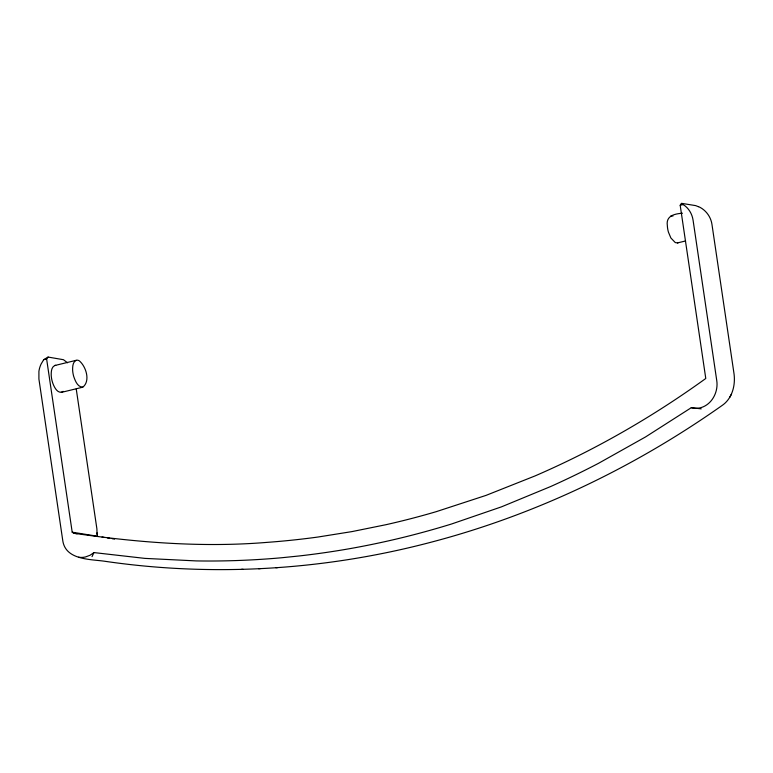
<?xml version="1.0" encoding="UTF-8"?>
<svg xmlns="http://www.w3.org/2000/svg" width="773" height="773" viewBox="0 0 773 773"><rect width="100%" height="100%" fill="white"/><g stroke="black" fill="none" stroke-linecap="round" stroke-linejoin="round"><path stroke-width="1.16" d="M97.098 534.626L96.896 528.887L76.237 388.964M701.188 408.859L691.313 407.68L645.581 436.919L598.592 463.278A1048.932 910.092 -80.9 0 1 550.511 486.594L501.484 506.846L451.645 523.968A1075.823 933.417 -80.9 0 1 401.168 537.892A1075.842 933.426 -80.9 0 1 350.237 548.579A1069.977 928.344 -80.9 0 1 298.967 555.98L281.845 557.729A1064.45 923.551 -80.9 0 1 230.402 560.734A1048.913 910.063 -80.9 0 1 196.149 560.908L144.889 558.386L93.987 552.589L92.026 556.637M67.512 362.779L63.473 359.706L48.09 357.068L43.723 359.667L41.133 363.986A22.349 19.393 -80.9 0 0 38.911 371.349L38.911 379.012L62.661 539.844C64.951 559.845 89.272 559.159 104.075 561.159C213.135 577.209 325.365 570.203 431.875 541.999L433.411 541.593C536.733 514.209 634.536 467.201 721.827 405.67C732.524 398.578 735.848 384.529 733.828 372.451L711.933 224.228C710.793 216.595 705.604 209.734 698.541 206.633M729.741 397.361L731.287 394.423M77.145 533.785L73.657 533.225L72.198 532.182L46.622 358.972L48.09 357.068M73.657 533.225C137.323 542.491 202.323 547.69 266.801 542.395A1055.947 916.169 -80.9 0 0 317.974 537.032L351.966 531.602L385.814 524.732A991.682 860.417 -80.9 0 0 436.223 511.668L486.033 495.387L535.061 475.917A1041.482 903.627 -80.9 0 0 583.171 453.345C625.927 431.663 666.906 406.53 705.778 378.48L680.192 205.26L681.67 203.367L695.729 205.628L698.405 206.72M63.183 391.351C57.531 395.061 53.511 385.93 52.284 381.591A13.74 6.416 76.4 0 1 51.211 375.118C51.182 371.784 51.298 367.262 54.699 365.542L76.112 360.344A13.682 6.397 76.4 0 1 79.358 360.865C86.093 366.566 90.683 381.176 82.73 387.205L61.328 392.394M93.987 552.589L89.958 555.304L85.513 556.937A22.794 19.779 -80.9 0 1 78.624 557.188M97.012 532.848L97.562 536.269L72.198 532.182M76.112 360.344C72.71 362.064 72.594 366.595 72.623 369.929A13.74 6.416 76.4 0 0 73.696 376.393C75.184 380.674 77.387 386.964 82.73 387.205M682.482 213.232C674.143 213.812 665.766 215.967 667.35 225.648A13.74 6.416 76.4 0 0 668.423 232.113L670.877 237.987L675.273 242.567L677.457 242.925L685.603 240.954M677.457 242.925L678.443 242.577M43.723 359.667L46.622 358.972M680.192 205.26L683.1 204.555C688.666 207.889 692.183 213.966 693.091 220.305L716.745 380.519C718.484 391.544 712.339 404.037 701.343 407.516A23.364 20.272 -80.9 0 1 693.777 408.173L691.313 407.68M258.636 568.725L260.308 568.638M275.884 567.73L277.565 567.633M681.148 203.917L683.1 204.555M241.379 569.363L243.06 569.295M107.437 537.96L109.805 538.337M112.182 538.713L114.549 539.09M102.046 537.051L104.2 537.409M681.67 203.367L682.375 203.859M54.699 365.542A13.682 6.397 76.4 0 1 55.724 365.358M670.838 216.063A13.682 6.397 76.4 0 1 672.964 216.063"/></g></svg>
